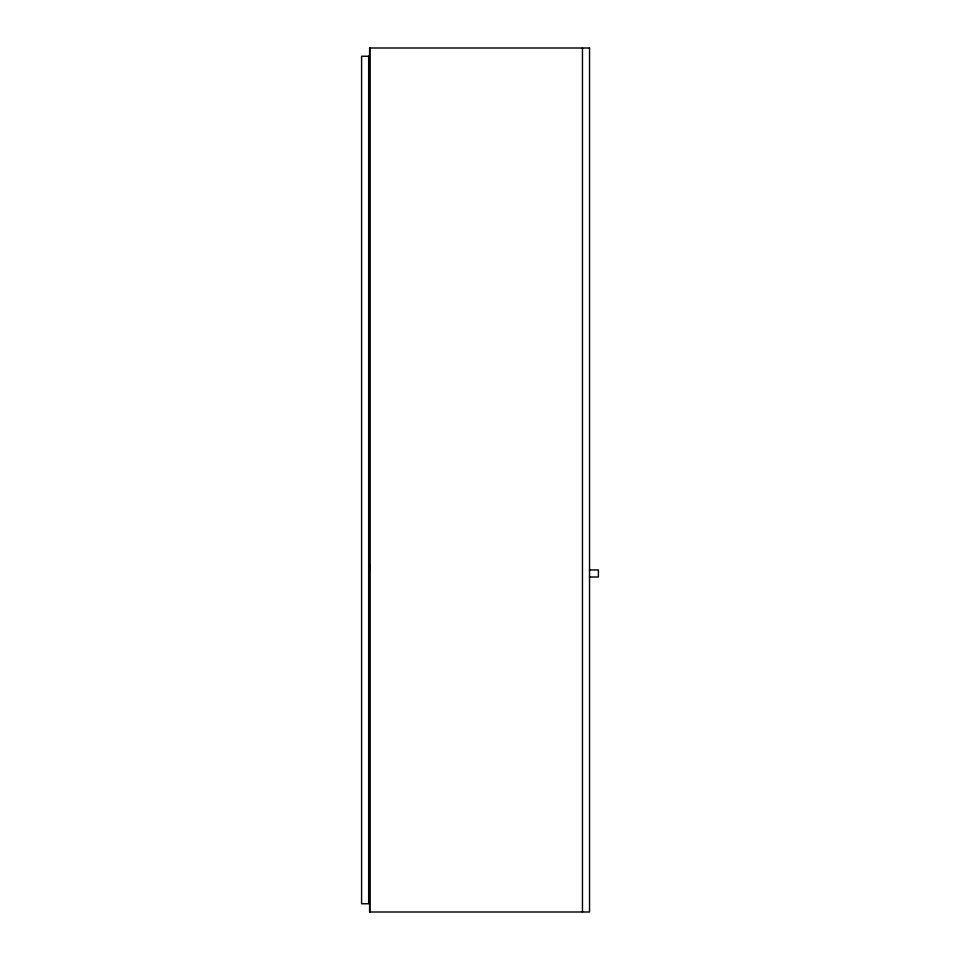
<?xml version="1.0" encoding="UTF-8"?>
<svg xmlns="http://www.w3.org/2000/svg" width="960" height="960" viewBox="0 0 960 960"><rect width="100%" height="100%" fill="white"/><g stroke="black" fill="none" stroke-linecap="round" stroke-linejoin="round"><path stroke-width="1.44" d="M589.428 569.94L598.404 569.94L598.404 577.008L589.428 577.008M582.468 48L582.468 912M370.08 565.224L370.08 569.94M369.84 48L369.84 912M589.536 48L369.6 48L369.6 912L589.536 912L589.536 48M368.664 56.244L361.596 56.244L361.596 903.756L368.664 903.756L368.664 56.244"/></g></svg>
